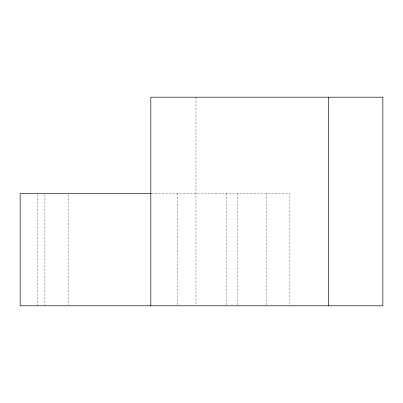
<?xml version="1.0" encoding="UTF-8"?>
<svg xmlns="http://www.w3.org/2000/svg" width="403" height="403" viewBox="0 0 403 403"><rect width="100%" height="100%" fill="white"/><g stroke="black" fill="none" stroke-linecap="round" stroke-linejoin="round"><path stroke-width="0.3" stroke-dasharray="2.02 1.51" d="M151.447 193.475L289.883 193.475L289.883 305.801M266.564 193.475L266.564 305.801M237.427 193.475L237.427 305.801M226.395 193.475L226.395 305.801M195.959 97.199L195.959 305.177M177.204 193.475L177.204 305.801M68.742 194.73L68.742 305.177M44.919 194.73L44.919 305.177M37.701 194.73L37.701 305.801"/><path stroke-width="0.6" d="M151.039 193.475L20.15 193.475L20.15 305.801L382.85 305.801L382.85 97.199L150.828 97.199L150.828 305.801M328.591 97.199L328.591 305.801"/></g></svg>
